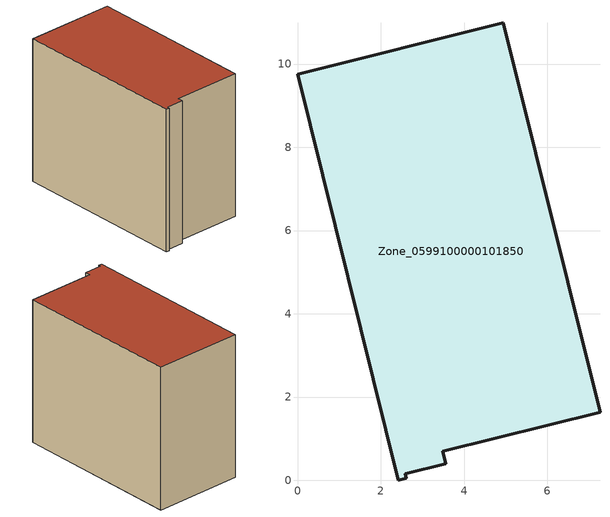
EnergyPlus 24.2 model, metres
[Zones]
Zone_0599100000101850
 floor ground (C_G): 0,9.76 4.95,10.99 7.27,1.63 3.49,0.69 3.56,0.4 2.59,0.15 2.62,0.05 2.42,0 z0
 wall outside (C_F): 2.42,0 2.62,0.05 2.59,0.15 3.56,0.4 3.49,0.69 7.27,1.63 4.95,10.99 0,9.76 2.42,0 z0:8.28
 roof outside (C_R): 4.95,10.99 0,9.76 2.42,0 2.62,0.05 2.59,0.15 3.56,0.4 3.49,0.69 7.27,1.63 z8.28
[BUILDING]
Pand.0599100000101850: North Axis=0; Terrain=City; Loads Convergence Tolerance Value=0.04; Temperature Convergence Tolerance Value=0.4; Solar Distribution=FullExterior; Maximum Number of Warmup Days=25; Minimum Number of Warmup Days=1
[Site:Location]
Rotterdam.The.Hague.AP_ZH_NLD Design_Conditions: Latitude=51.96; Longitude=4.45; Time Zone=1; Elevation=-4.5
[SITE:GROUNDTEMPERATURE:BUILDINGSURFACE]
18, 18, 18, 18, 18, 18, 18, 18, 18, 18, 18, 18
[MATERIAL] Thermal Absorptance=0.9; Solar Absorptance=0.7; Visible Absorptance=0.7
Name | Roughness | Thickness | Conductivity | Density | Specific Heat
G.TI.1975-1991 | MediumSmooth | 0.15 | 0.288461 | 540 | 1210
F.TI.1975-1991 | Rough | 0.3 | 0.230769 | 1920 | 840
R.TI.1975-1991 | MediumRough | 0.2 | 0.153846 | 1500 | 1000
[CONSTRUCTION]
C_G: G.TI.1975-1991
C_F: F.TI.1975-1991
C_R: R.TI.1975-1991
[ZONE]
Zone_0599100000101850: Type=1; Multiplier=1; Ceiling Height=Autocalculate; Volume=Autocalculate; Floor Area=autocalculate; Part of Total Floor Area=Yes
[ZONEINFILTRATION:DESIGNFLOWRATE]
Infil_Zone_0599100000101850: Zone or ZoneList or Space or SpaceList=Zone_0599100000101850; Schedule=AlwaysOn; Design Flow Rate Calculation Method=Flow/Area; Flow Rate per Floor Area=0.003; Constant Term Coefficient=1; Temperature Term Coefficient=0; Velocity Term Coefficient=0; Velocity Squared Term Coefficient=0
[HVACTEMPLATE:ZONE:IDEALLOADSAIRSYSTEM]
Zone_0599100000101850: Maximum Heating Supply Air Temperature=50; Minimum Cooling Supply Air Temperature=13; Maximum Heating Supply Air Humidity Ratio=0.0156; Minimum Cooling Supply Air Humidity Ratio=0.0077; Heating Limit=NoLimit; Cooling Limit=NoLimit; Dehumidification Control Type=ConstantSensibleHeatRatio; Cooling Sensible Heat Ratio=0.7; Dehumidification Setpoint=60; Humidification Control Type=None; Humidification Setpoint=30; Outdoor Air Method=None; Outdoor Air Flow Rate per Person=0.00944; Outdoor Air Flow Rate per Zone Floor Area=0; Outdoor Air Flow Rate per Zone=0; Demand Controlled Ventilation Type=None; Outdoor Air Economizer Type=NoEconomizer; Heat Recovery Type=None; Sensible Heat Recovery Effectiveness=0.7; Latent Heat Recovery Effectiveness=0.65
[ZONECONTROL:THERMOSTAT]
ThermostatControl_Zone_0599100000101850: Zone or ZoneList=Zone_0599100000101850; Control Type Schedule=DualSetpointControlType; Control 1=Thermostat_Zone_0599100000101850; Temperature Difference Between Cutout And Setpoint=0
[THERMOSTATSETPOINT:DUALSETPOINT]
Thermostat_Zone_0599100000101850: Heating Setpoint Temperature Schedule=HeatingSetpoint_Zone_0599100000101850; Cooling Setpoint Temperature Schedule=CoolingSetpoint_Zone_0599100000101850
[SCHEDULE:COMPACT]
HeatingSetpoint_Zone_0599100000101850: Through: 12/31, For: AllDays, Until: 24:00, 21
CoolingSetpoint_Zone_0599100000101850: Through: 12/31, For: AllDays, Until: 24:00, 24
DualSetpointControlType: Through: 12/31, For: AllDays, Until: 24:00, 4
AlwaysOn: Through: 12/31, For: AllDays, Until: 24:00, 1
